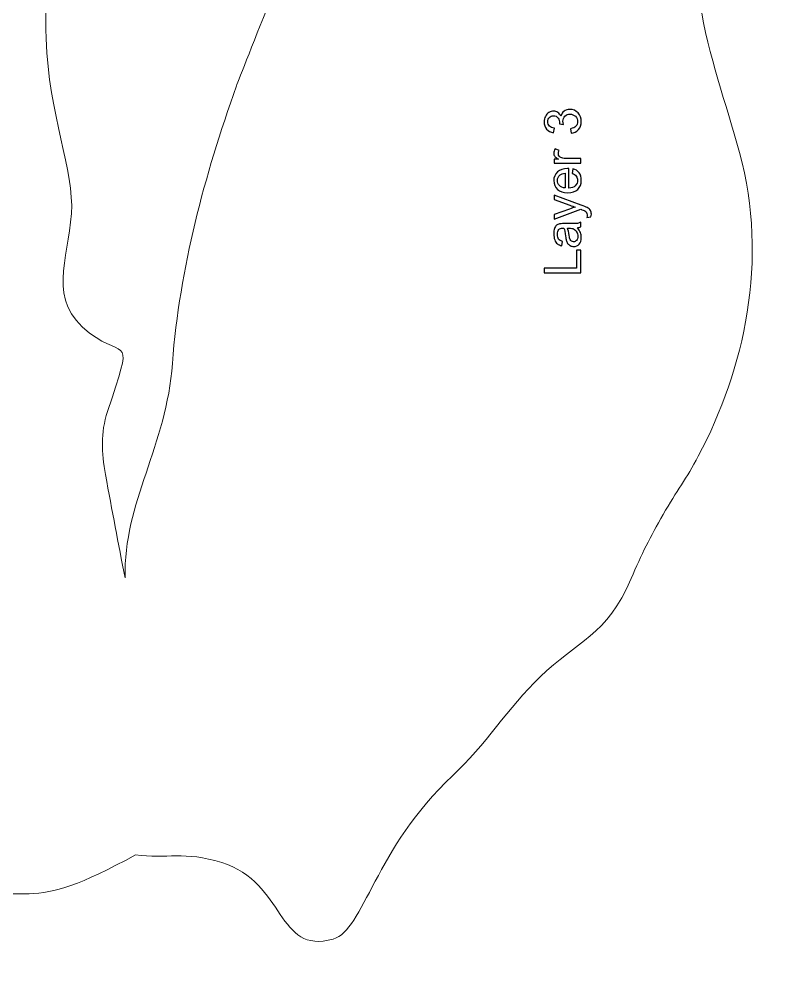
# Model space of a CAD drawing. Header units: millimetres. Extents: x -870 to 610, y 34 to 322.
# Drawn here: x 114.7 to 208.3, y 56.8 to 176.6 of the extents above; entities that cross this region are included whole.
import ezdxf

# ---------------------------------------------------------------- set-up
doc = ezdxf.new("R2010")
doc.units = ezdxf.units.MM
doc.header["$MEASUREMENT"] = 0
doc.layers.add('Layer 1', color=7, linetype='Continuous')

msp = doc.modelspace()

# ---------------------------------------------------------------- linework, layer by layer
at = {"layer": 'Layer 1', "lineweight": 18}
msp.add_open_spline([(133.8057, 133.6038), (133.121, 123.3013), (127.6995, 116.2765), (127.895, 106.8042), (127.895, 106.8042), (127.0567, 111.1114), (126.2748, 115.1675), (125.4636, 119.7073), (125.4636, 119.7073), (124.9622, 122.5121), (124.8176, 124.8404), (125.7139, 127.5812), (125.7139, 127.5812), (129.0024, 137.6385), (127.9985, 133.9512), (123.4723, 137.3941), (123.4723, 137.3941), (118.0443, 141.5227), (120.804, 146.5144), (121.2026, 152.3078), (121.2026, 152.3078), (121.5696, 157.6448), (118.3523, 164.5584), (118.0351, 174.191), (118.0351, 174.191), (117.6152, 186.9462), (120.2991, 190.7335), (122.064, 200.7011), (122.064, 200.7011), (122.2436, 201.7148), (122.2743, 202.5724), (122.4224, 203.2849), (122.4224, 203.2849), (122.4224, 203.2849), (122.4224, 203.2849), (122.4224, 203.2849), (122.4224, 203.2849), (122.4224, 203.2849), (123.111, 213.3631), (123.111, 213.3631), (123.111, 213.3631), (123.111, 213.3631), (121.2847, 223.0508), (121.2847, 223.0508), (121.2847, 223.0508), (121.2847, 223.0508), (117.9197, 236.632), (117.9197, 236.632), (117.9197, 236.632), (117.9197, 236.632), (116.4084, 242.2832), (116.4084, 242.2832), (116.4084, 242.2832), (116.4084, 242.2832), (113.0986, 254.09), (113.0986, 254.09), (113.0986, 254.09), (113.0986, 254.09), (109.8183, 263.8311), (109.8183, 263.8311), (109.8183, 263.8311), (109.8183, 263.8311), (108.6822, 267.3011), (108.6822, 267.3011), (108.6822, 267.3011), (108.6822, 267.3011), (105.7622, 275.524), (105.7622, 275.524), (105.7622, 275.524), (105.7263, 275.5242), (105.6907, 275.5246), (105.6555, 275.5255), (105.6555, 275.5255), (105.6555, 275.5255), (105.1626, 277.2123), (105.1626, 277.2123), (105.1626, 277.2123), (105.1626, 277.2123), (101.5348, 285.9051), (101.5348, 285.9051), (101.5348, 285.9051), (101.5348, 285.9051), (98.4409, 292.7057), (98.4409, 292.7057), (98.4409, 292.7057), (98.4409, 292.7057), (92.8967, 301.967), (92.8967, 301.967), (92.8967, 301.967), (87.7276, 308.1463), (92.8363, 311.4722), (80.5221, 310.8525), (80.5221, 310.8525), (76.1011, 310.6303), (71.9543, 310.1633), (68.1997, 308.9665), (68.1997, 308.9665), (59.5899, 306.2226), (56.0951, 302.8495), (51.5502, 297.3823), (51.5502, 297.3823), (47.3534, 292.334), (43.6603, 285.9762), (41.3244, 279.0347), (41.3244, 279.0347), (40.0211, 275.1621), (40.0182, 270.969), (39.7166, 266.6353), (39.7166, 266.6353), (39.7166, 266.6353), (36.1379, 241.8227), (36.1379, 241.8227), (36.1379, 241.8227), (35.3629, 237.4513), (34.0342, 234.3291), (33.137, 230.4496), (33.137, 230.4496), (31.8234, 224.7698), (36.6872, 224.9655), (34.425, 219.232), (34.425, 219.232), (32.6054, 214.6209), (31.4592, 214.1521), (32.8702, 208.1014), (32.8702, 208.1014), (35.176, 198.2126), (37.7958, 197.5994), (33.5698, 184.4262), (33.5698, 184.4262), (30.6848, 175.4336), (23.0211, 146.9372), (25.065, 137.0462), (25.065, 137.0462), (26.2399, 131.3612), (28.6308, 132.162), (30.9376, 128.8417), (30.9376, 128.8417), (34.7142, 123.406), (27.6314, 114.3626), (34.9407, 105.3242), (34.9407, 105.3242), (37.5355, 102.1153), (38.7209, 100.9283), (40.0488, 96.0215), (40.0488, 96.0215), (44.3195, 80.2401), (45.8876, 81.1332), (59.1211, 72.696), (59.1211, 72.696), (62.7684, 70.3709), (64.4222, 69.7153), (68.8675, 67.9955), (68.8675, 67.9955), (72.4486, 66.6101), (74.8467, 64.5661), (77.6769, 62.6516), (77.6769, 62.6516), (83.7224, 58.5625), (84.1678, 62.5717), (89.3413, 61.757), (89.3413, 61.757), (92.7521, 61.2198), (95.4666, 56.8343), (98.8747, 56.928), (98.8747, 56.928), (104.6176, 57.0859), (102.3762, 65.5052), (102.6145, 67.046), (102.6145, 67.046), (116.5669, 68.6046), (115.3039, 64.538), (129.1999, 72.1951), (129.1999, 72.1951), (133.1096, 71.6874), (135.3204, 72.6915), (139.9653, 71.244), (139.9653, 71.244), (148.017, 68.7348), (146.7535, 59.6511), (153.9033, 61.6847), (153.9033, 61.6847), (157.7063, 62.7666), (159.1087, 73.0302), (168.8055, 82.085), (168.8055, 82.085), (172.8457, 85.858), (175.7182, 90.5377), (179.7395, 94.4376), (179.7395, 94.4376), (184.3256, 98.8853), (188.0767, 99.5664), (191.1067, 106.7081), (191.1067, 106.7081), (192.4109, 109.7821), (193.4734, 111.8888), (195.0989, 114.7254), (195.0989, 114.7254), (196.8085, 117.7083), (198.033, 119.2277), (199.4898, 121.9972), (199.4898, 121.9972), (205.2761, 132.9991), (208.3036, 146.3755), (204.6388, 159.9483), (204.6388, 159.9483), (202.9522, 166.1941), (200.777, 171.9294), (199.708, 178.5937), (199.708, 178.5937), (196.656, 197.6192), (200.9448, 225.7342), (201.7049, 245.4792), (201.7049, 245.4792), (201.9907, 252.9054), (202.7041, 260.0579), (203.2337, 267.3389), (203.2337, 267.3389), (204.5508, 283.4768), (204.8241, 283.3313), (191.3004, 293.2873), (191.3004, 293.2873), (187.2158, 296.2943), (185.5594, 297.03), (180.7008, 297.7854), (180.7008, 297.7854), (179.2814, 298.006), (172.4558, 297.4143), (171.5516, 296.5829), (171.5516, 296.5829), (169.243, 294.4589), (170.6593, 294.8766), (173.7447, 293.6929), (173.7447, 293.6929), (175.7787, 292.9124), (177.4765, 292.1867), (179.4354, 291.2309), (179.4354, 291.2309), (178.621, 286.3127), (177.293, 283.7617), (177.1629, 278.5891), (177.1629, 278.5891), (177.0985, 276.0263), (176.8979, 273.4509), (176.805, 270.8818), (176.805, 270.8818), (176.4097, 256.4674), (176.0176, 251.5349), (170.9754, 237.8622), (170.9754, 237.8622), (169.191, 233.0238), (167.6179, 230.2569), (166.3034, 224.9022), (166.3034, 224.9022), (165.439, 221.381), (163.665, 217.1255), (162.5909, 213.3083), (162.5909, 213.3083), (161.9349, 210.9771), (159.3399, 206.8672), (158.1264, 204.425), (158.1264, 204.425), (156.1472, 200.4416), (151.4544, 193.7649), (150.4613, 190.2605), (150.4613, 190.2605), (150.525, 190.188), (142.3183, 169.6964), (141.8086, 168.2593), (141.8086, 168.2593), (137.7783, 156.8928), (134.7469, 145.6714), (133.8057, 133.6038)], degree=3, knots=[0, 0, 0, 0, 0.01449275, 0.01449275, 0.01449275, 0.01449275, 0.02898551, 0.02898551, 0.02898551, 0.02898551, 0.04347826, 0.04347826, 0.04347826, 0.04347826, 0.05797101, 0.05797101, 0.05797101, 0.05797101, 0.07246377, 0.07246377, 0.07246377, 0.07246377, 0.08695652, 0.08695652, 0.08695652, 0.08695652, 0.10144928, 0.10144928, 0.10144928, 0.10144928, 0.11594203, 0.11594203, 0.11594203, 0.11594203, 0.13043478, 0.13043478, 0.13043478, 0.13043478, 0.14492754, 0.14492754, 0.14492754, 0.14492754, 0.15942029, 0.15942029, 0.15942029, 0.15942029, 0.17391304, 0.17391304, 0.17391304, 0.17391304, 0.1884058, 0.1884058, 0.1884058, 0.1884058, 0.20289855, 0.20289855, 0.20289855, 0.20289855, 0.2173913, 0.2173913, 0.2173913, 0.2173913, 0.23188406, 0.23188406, 0.23188406, 0.23188406, 0.24637681, 0.24637681, 0.24637681, 0.24637681, 0.26086957, 0.26086957, 0.26086957, 0.26086957, 0.27536232, 0.27536232, 0.27536232, 0.27536232, 0.28985507, 0.28985507, 0.28985507, 0.28985507, 0.30434783, 0.30434783, 0.30434783, 0.30434783, 0.31884058, 0.31884058, 0.31884058, 0.31884058, 0.33333333, 0.33333333, 0.33333333, 0.33333333, 0.34782609, 0.34782609, 0.34782609, 0.34782609, 0.36231884, 0.36231884, 0.36231884, 0.36231884, 0.37681159, 0.37681159, 0.37681159, 0.37681159, 0.39130435, 0.39130435, 0.39130435, 0.39130435, 0.4057971, 0.4057971, 0.4057971, 0.4057971, 0.42028986, 0.42028986, 0.42028986, 0.42028986, 0.43478261, 0.43478261, 0.43478261, 0.43478261, 0.44927536, 0.44927536, 0.44927536, 0.44927536, 0.46376812, 0.46376812, 0.46376812, 0.46376812, 0.47826087, 0.47826087, 0.47826087, 0.47826087, 0.49275362, 0.49275362, 0.49275362, 0.49275362, 0.50724638, 0.50724638, 0.50724638, 0.50724638, 0.52173913, 0.52173913, 0.52173913, 0.52173913, 0.53623188, 0.53623188, 0.53623188, 0.53623188, 0.55072464, 0.55072464, 0.55072464, 0.55072464, 0.56521739, 0.56521739, 0.56521739, 0.56521739, 0.57971014, 0.57971014, 0.57971014, 0.57971014, 0.5942029, 0.5942029, 0.5942029, 0.5942029, 0.60869565, 0.60869565, 0.60869565, 0.60869565, 0.62318841, 0.62318841, 0.62318841, 0.62318841, 0.63768116, 0.63768116, 0.63768116, 0.63768116, 0.65217391, 0.65217391, 0.65217391, 0.65217391, 0.66666667, 0.66666667, 0.66666667, 0.66666667, 0.68115942, 0.68115942, 0.68115942, 0.68115942, 0.69565217, 0.69565217, 0.69565217, 0.69565217, 0.71014493, 0.71014493, 0.71014493, 0.71014493, 0.72463768, 0.72463768, 0.72463768, 0.72463768, 0.73913043, 0.73913043, 0.73913043, 0.73913043, 0.75362319, 0.75362319, 0.75362319, 0.75362319, 0.76811594, 0.76811594, 0.76811594, 0.76811594, 0.7826087, 0.7826087, 0.7826087, 0.7826087, 0.79710145, 0.79710145, 0.79710145, 0.79710145, 0.8115942, 0.8115942, 0.8115942, 0.8115942, 0.82608696, 0.82608696, 0.82608696, 0.82608696, 0.84057971, 0.84057971, 0.84057971, 0.84057971, 0.85507246, 0.85507246, 0.85507246, 0.85507246, 0.86956522, 0.86956522, 0.86956522, 0.86956522, 0.88405797, 0.88405797, 0.88405797, 0.88405797, 0.89855072, 0.89855072, 0.89855072, 0.89855072, 0.91304348, 0.91304348, 0.91304348, 0.91304348, 0.92753623, 0.92753623, 0.92753623, 0.92753623, 0.94202899, 0.94202899, 0.94202899, 0.94202899, 0.95652174, 0.95652174, 0.95652174, 0.95652174, 0.97101449, 0.97101449, 0.97101449, 0.97101449, 1, 1, 1, 1], dxfattribs=at)
at = {"layer": 'Layer 1'}
for points, knots in [([(183.6035, 162.3555), (183.6035, 162.3555), (183.5273, 162.9143), (183.5273, 162.9143), (183.5273, 162.9143), (183.8448, 162.9789), (184.0734, 163.0868), (184.2131, 163.2403), (184.2131, 163.2403), (184.3528, 163.3937), (184.4226, 163.5821), (184.4226, 163.8054), (184.4226, 163.8054), (184.4226, 164.07), (184.3316, 164.2933), (184.1496, 164.4732), (184.1496, 164.4732), (183.9676, 164.6531), (183.7421, 164.7431), (183.4733, 164.7431), (183.4733, 164.7431), (183.2172, 164.7431), (183.0055, 164.6595), (182.8383, 164.4912), (182.8383, 164.4912), (182.6722, 164.324), (182.5886, 164.1113), (182.5886, 163.852), (182.5886, 163.852), (182.5886, 163.7462), (182.6097, 163.6149), (182.651, 163.4572), (182.651, 163.4572), (182.651, 163.4572), (182.162, 163.5197), (182.162, 163.5197), (182.162, 163.5197), (182.1663, 163.5567), (182.1684, 163.5874), (182.1684, 163.6096), (182.1684, 163.6096), (182.1684, 163.8488), (182.106, 164.0626), (181.9821, 164.2542), (181.9821, 164.2542), (181.8583, 164.4447), (181.6678, 164.5399), (181.4106, 164.5399), (181.4106, 164.5399), (181.2064, 164.5399), (181.037, 164.4701), (180.9026, 164.3314), (180.9026, 164.3314), (180.7682, 164.1928), (180.7015, 164.0139), (180.7015, 163.7948), (180.7015, 163.7948), (180.7015, 163.5768), (180.7703, 163.3958), (180.9079, 163.2509), (180.9079, 163.2509), (181.0455, 163.1059), (181.2519, 163.0127), (181.527, 162.9715), (181.527, 162.9715), (181.527, 162.9715), (181.4254, 162.4127), (181.4254, 162.4127), (181.4254, 162.4127), (181.0508, 162.4814), (180.7598, 162.636), (180.5534, 162.8783), (180.5534, 162.8783), (180.347, 163.1196), (180.2443, 163.4212), (180.2443, 163.7811), (180.2443, 163.7811), (180.2443, 164.0287), (180.2973, 164.2573), (180.4042, 164.4658), (180.4042, 164.4658), (180.51, 164.6754), (180.655, 164.8352), (180.8381, 164.9452), (180.8381, 164.9452), (181.0222, 165.0564), (181.217, 165.1114), (181.4233, 165.1114), (181.4233, 165.1114), (181.6191, 165.1114), (181.7969, 165.0585), (181.9578, 164.9537), (181.9578, 164.9537), (182.1187, 164.8479), (182.2467, 164.6912), (182.342, 164.4849), (182.342, 164.4849), (182.4033, 164.7537), (182.5325, 164.9622), (182.7283, 165.1114), (182.7283, 165.1114), (182.923, 165.2596), (183.1685, 165.3337), (183.4617, 165.3337), (183.4617, 165.3337), (183.8586, 165.3337), (184.1962, 165.1887), (184.4724, 164.8997), (184.4724, 164.8997), (184.7486, 164.6098), (184.8862, 164.2436), (184.8862, 163.8012), (184.8862, 163.8012), (184.8862, 163.4022), (184.7677, 163.0709), (184.5295, 162.8074), (184.5295, 162.8074), (184.2914, 162.5428), (183.9824, 162.3925), (183.6035, 162.3555)], [0, 0, 0, 0, 0.03225806, 0.03225806, 0.03225806, 0.03225806, 0.06451613, 0.06451613, 0.06451613, 0.06451613, 0.09677419, 0.09677419, 0.09677419, 0.09677419, 0.12903226, 0.12903226, 0.12903226, 0.12903226, 0.16129032, 0.16129032, 0.16129032, 0.16129032, 0.19354839, 0.19354839, 0.19354839, 0.19354839, 0.22580645, 0.22580645, 0.22580645, 0.22580645, 0.25806452, 0.25806452, 0.25806452, 0.25806452, 0.29032258, 0.29032258, 0.29032258, 0.29032258, 0.32258065, 0.32258065, 0.32258065, 0.32258065, 0.35483871, 0.35483871, 0.35483871, 0.35483871, 0.38709677, 0.38709677, 0.38709677, 0.38709677, 0.41935484, 0.41935484, 0.41935484, 0.41935484, 0.4516129, 0.4516129, 0.4516129, 0.4516129, 0.48387097, 0.48387097, 0.48387097, 0.48387097, 0.51612903, 0.51612903, 0.51612903, 0.51612903, 0.5483871, 0.5483871, 0.5483871, 0.5483871, 0.58064516, 0.58064516, 0.58064516, 0.58064516, 0.61290323, 0.61290323, 0.61290323, 0.61290323, 0.64516129, 0.64516129, 0.64516129, 0.64516129, 0.67741935, 0.67741935, 0.67741935, 0.67741935, 0.70967742, 0.70967742, 0.70967742, 0.70967742, 0.74193548, 0.74193548, 0.74193548, 0.74193548, 0.77419355, 0.77419355, 0.77419355, 0.77419355, 0.80645161, 0.80645161, 0.80645161, 0.80645161, 0.83870968, 0.83870968, 0.83870968, 0.83870968, 0.87096774, 0.87096774, 0.87096774, 0.87096774, 0.90322581, 0.90322581, 0.90322581, 0.90322581, 0.93548387, 0.93548387, 0.93548387, 0.93548387, 1, 1, 1, 1]), ([(184.81, 158.6228), (184.81, 158.6228), (181.5143, 158.6228), (181.5143, 158.6228), (181.5143, 158.6228), (181.5143, 158.6228), (181.5143, 159.1244), (181.5143, 159.1244), (181.5143, 159.1244), (181.5143, 159.1244), (182.0192, 159.1244), (182.0192, 159.1244), (182.0192, 159.1244), (181.7853, 159.2525), (181.6308, 159.371), (181.5567, 159.48), (181.5567, 159.48), (181.4815, 159.589), (181.4445, 159.7086), (181.4445, 159.8388), (181.4445, 159.8388), (181.4445, 160.0272), (181.5038, 160.2187), (181.6212, 160.4135), (181.6212, 160.4135), (181.6212, 160.4135), (182.1366, 160.2145), (182.1366, 160.2145), (182.1366, 160.2145), (182.0604, 160.079), (182.0223, 159.9436), (182.0223, 159.8081), (182.0223, 159.8081), (182.0223, 159.6864), (182.0594, 159.5774), (182.1324, 159.4811), (182.1324, 159.4811), (182.2054, 159.3848), (182.307, 159.316), (182.4372, 159.2747), (182.4372, 159.2747), (182.6351, 159.2122), (182.8521, 159.1816), (183.0881, 159.1816), (183.0881, 159.1816), (183.0881, 159.1816), (184.81, 159.1816), (184.81, 159.1816), (184.81, 159.1816), (184.81, 159.1816), (184.81, 158.6228), (184.81, 158.6228)], [0, 0, 0, 0, 0.07142857, 0.07142857, 0.07142857, 0.07142857, 0.14285714, 0.14285714, 0.14285714, 0.14285714, 0.21428571, 0.21428571, 0.21428571, 0.21428571, 0.28571429, 0.28571429, 0.28571429, 0.28571429, 0.35714286, 0.35714286, 0.35714286, 0.35714286, 0.42857143, 0.42857143, 0.42857143, 0.42857143, 0.5, 0.5, 0.5, 0.5, 0.57142857, 0.57142857, 0.57142857, 0.57142857, 0.64285714, 0.64285714, 0.64285714, 0.64285714, 0.71428571, 0.71428571, 0.71428571, 0.71428571, 0.78571429, 0.78571429, 0.78571429, 0.78571429, 0.85714286, 0.85714286, 0.85714286, 0.85714286, 1, 1, 1, 1]), ([(183.7432, 157.3453), (183.7432, 157.3453), (183.8194, 157.9232), (183.8194, 157.9232), (183.8194, 157.9232), (184.1549, 157.8332), (184.4163, 157.6649), (184.6015, 157.4194), (184.6015, 157.4194), (184.7867, 157.1739), (184.8799, 156.8606), (184.8799, 156.4785), (184.8799, 156.4785), (184.8799, 155.998), (184.7317, 155.617), (184.4353, 155.3355), (184.4353, 155.3355), (184.1401, 155.054), (183.7241, 154.9133), (183.1897, 154.9133), (183.1897, 154.9133), (182.6372, 154.9133), (182.2076, 155.0551), (181.9028, 155.3398), (181.9028, 155.3398), (181.5969, 155.6245), (181.4445, 155.9938), (181.4445, 156.4478), (181.4445, 156.4478), (181.4445, 156.887), (181.5937, 157.2458), (181.8932, 157.5242), (181.8932, 157.5242), (182.1927, 157.8025), (182.614, 157.9422), (183.1569, 157.9422), (183.1569, 157.9422), (183.1897, 157.9422), (183.2394, 157.9411), (183.305, 157.939), (183.305, 157.939), (183.305, 157.939), (183.305, 155.4848), (183.305, 155.4848), (183.305, 155.4848), (183.6659, 155.5059), (183.9432, 155.6075), (184.1348, 155.7917), (184.1348, 155.7917), (184.3263, 155.9748), (184.4226, 156.2044), (184.4226, 156.4785), (184.4226, 156.4785), (184.4226, 156.6828), (184.3687, 156.8574), (184.2607, 157.0013), (184.2607, 157.0013), (184.1528, 157.1463), (183.9803, 157.2606), (183.7432, 157.3453)], [0, 0, 0, 0, 0.0625, 0.0625, 0.0625, 0.0625, 0.125, 0.125, 0.125, 0.125, 0.1875, 0.1875, 0.1875, 0.1875, 0.25, 0.25, 0.25, 0.25, 0.3125, 0.3125, 0.3125, 0.3125, 0.375, 0.375, 0.375, 0.375, 0.4375, 0.4375, 0.4375, 0.4375, 0.5, 0.5, 0.5, 0.5, 0.5625, 0.5625, 0.5625, 0.5625, 0.625, 0.625, 0.625, 0.625, 0.6875, 0.6875, 0.6875, 0.6875, 0.75, 0.75, 0.75, 0.75, 0.8125, 0.8125, 0.8125, 0.8125, 0.875, 0.875, 0.875, 0.875, 1, 1, 1, 1]), ([(182.8478, 155.5165), (182.8478, 155.5165), (182.8478, 157.3517), (182.8478, 157.3517), (182.8478, 157.3517), (182.5706, 157.3273), (182.3631, 157.2564), (182.2245, 157.141), (182.2245, 157.141), (182.0096, 156.9643), (181.9017, 156.7336), (181.9017, 156.451), (181.9017, 156.451), (181.9017, 156.1949), (181.9874, 155.9801), (182.1589, 155.8054), (182.1589, 155.8054), (182.3303, 155.6319), (182.56, 155.5356), (182.8478, 155.5165)], [0, 0, 0, 0, 0.16666667, 0.16666667, 0.16666667, 0.16666667, 0.33333333, 0.33333333, 0.33333333, 0.33333333, 0.5, 0.5, 0.5, 0.5, 0.66666667, 0.66666667, 0.66666667, 0.66666667, 1, 1, 1, 1]), ([(186.0768, 151.897), (186.0768, 151.897), (185.5604, 151.8335), (185.5604, 151.8335), (185.5604, 151.8335), (185.5932, 151.9563), (185.6101, 152.0621), (185.6101, 152.1531), (185.6101, 152.1531), (185.6101, 152.278), (185.5889, 152.3775), (185.5477, 152.4516), (185.5477, 152.4516), (185.5064, 152.5267), (185.4482, 152.5881), (185.3741, 152.6357), (185.3741, 152.6357), (185.318, 152.6706), (185.1794, 152.7278), (184.9571, 152.8061), (184.9571, 152.8061), (184.9264, 152.8167), (184.8809, 152.8326), (184.8206, 152.8559), (184.8206, 152.8559), (184.8206, 152.8559), (181.5143, 151.6049), (181.5143, 151.6049), (181.5143, 151.6049), (181.5143, 151.6049), (181.5143, 152.2018), (181.5143, 152.2018), (181.5143, 152.2018), (181.5143, 152.2018), (183.4172, 152.8897), (183.4172, 152.8897), (183.4172, 152.8897), (183.6585, 152.9797), (183.9115, 153.0591), (184.1782, 153.13), (184.1782, 153.13), (183.9273, 153.1945), (183.6797, 153.2707), (183.4363, 153.3596), (183.4363, 153.3596), (183.4363, 153.3596), (181.5143, 154.0624), (181.5143, 154.0624), (181.5143, 154.0624), (181.5143, 154.0624), (181.5143, 154.6201), (181.5143, 154.6201), (181.5143, 154.6201), (181.5143, 154.6201), (184.8672, 153.3744), (184.8672, 153.3744), (184.8672, 153.3744), (185.228, 153.24), (185.4757, 153.1353), (185.6122, 153.0601), (185.6122, 153.0601), (185.7953, 152.9606), (185.9297, 152.8463), (186.0154, 152.7183), (186.0154, 152.7183), (186.1012, 152.5892), (186.1435, 152.4357), (186.1435, 152.2579), (186.1435, 152.2579), (186.1435, 152.1499), (186.1213, 152.0293), (186.0768, 151.897)], [0, 0, 0, 0, 0.05263158, 0.05263158, 0.05263158, 0.05263158, 0.10526316, 0.10526316, 0.10526316, 0.10526316, 0.15789474, 0.15789474, 0.15789474, 0.15789474, 0.21052632, 0.21052632, 0.21052632, 0.21052632, 0.26315789, 0.26315789, 0.26315789, 0.26315789, 0.31578947, 0.31578947, 0.31578947, 0.31578947, 0.36842105, 0.36842105, 0.36842105, 0.36842105, 0.42105263, 0.42105263, 0.42105263, 0.42105263, 0.47368421, 0.47368421, 0.47368421, 0.47368421, 0.52631579, 0.52631579, 0.52631579, 0.52631579, 0.57894737, 0.57894737, 0.57894737, 0.57894737, 0.63157895, 0.63157895, 0.63157895, 0.63157895, 0.68421053, 0.68421053, 0.68421053, 0.68421053, 0.73684211, 0.73684211, 0.73684211, 0.73684211, 0.78947368, 0.78947368, 0.78947368, 0.78947368, 0.84210526, 0.84210526, 0.84210526, 0.84210526, 0.89473684, 0.89473684, 0.89473684, 0.89473684, 1, 1, 1, 1]), ([(184.3972, 150.5434), (184.574, 150.3359), (184.6978, 150.1359), (184.7708, 149.9443), (184.7708, 149.9443), (184.8439, 149.7528), (184.8799, 149.5475), (184.8799, 149.3273), (184.8799, 149.3273), (184.8799, 148.9654), (184.792, 148.687), (184.6153, 148.4923), (184.6153, 148.4923), (184.4396, 148.2976), (184.2142, 148.2002), (183.94, 148.2002), (183.94, 148.2002), (183.7792, 148.2002), (183.6321, 148.2372), (183.4987, 148.3103), (183.4987, 148.3103), (183.3654, 148.3844), (183.2595, 148.4807), (183.1791, 148.5992), (183.1791, 148.5992), (183.0987, 148.7188), (183.0373, 148.8521), (182.996, 149.0014), (182.996, 149.0014), (182.9674, 149.1114), (182.9399, 149.2776), (182.9124, 149.4988), (182.9124, 149.4988), (182.8595, 149.9496), (182.7949, 150.283), (182.7208, 150.4957), (182.7208, 150.4957), (182.6446, 150.4978), (182.596, 150.4989), (182.5759, 150.4989), (182.5759, 150.4989), (182.3494, 150.4989), (182.1896, 150.446), (182.0964, 150.3402), (182.0964, 150.3402), (181.9705, 150.1973), (181.908, 149.9846), (181.908, 149.703), (181.908, 149.703), (181.908, 149.4395), (181.9546, 149.2448), (182.0467, 149.1199), (182.0467, 149.1199), (182.1388, 148.994), (182.3028, 148.9019), (182.5367, 148.8416), (182.5367, 148.8416), (182.5367, 148.8416), (182.4605, 148.2955), (182.4605, 148.2955), (182.4605, 148.2955), (182.2266, 148.3452), (182.0372, 148.4267), (181.8932, 148.541), (181.8932, 148.541), (181.7493, 148.6553), (181.6392, 148.8204), (181.5609, 149.0363), (181.5609, 149.0363), (181.4837, 149.2511), (181.4445, 149.502), (181.4445, 149.7856), (181.4445, 149.7856), (181.4445, 150.0671), (181.4773, 150.2968), (181.544, 150.4735), (181.544, 150.4735), (181.6107, 150.6492), (181.6932, 150.7794), (181.7937, 150.8619), (181.7937, 150.8619), (181.8943, 150.9445), (182.0213, 151.0027), (182.1747, 151.0365), (182.1747, 151.0365), (182.27, 151.0545), (182.4414, 151.0641), (182.688, 151.0641), (182.688, 151.0641), (182.688, 151.0641), (183.4289, 151.0641), (183.4289, 151.0641), (183.4289, 151.0641), (183.9464, 151.0641), (184.2734, 151.0757), (184.4121, 151.099), (184.4121, 151.099), (184.5507, 151.1212), (184.683, 151.1678), (184.81, 151.2355), (184.81, 151.2355), (184.81, 151.2355), (184.81, 150.6513), (184.81, 150.6513), (184.81, 150.6513), (184.6925, 150.5952), (184.5549, 150.5592), (184.3972, 150.5434)], [0, 0, 0, 0, 0.03571429, 0.03571429, 0.03571429, 0.03571429, 0.07142857, 0.07142857, 0.07142857, 0.07142857, 0.10714286, 0.10714286, 0.10714286, 0.10714286, 0.14285714, 0.14285714, 0.14285714, 0.14285714, 0.17857143, 0.17857143, 0.17857143, 0.17857143, 0.21428571, 0.21428571, 0.21428571, 0.21428571, 0.25, 0.25, 0.25, 0.25, 0.28571429, 0.28571429, 0.28571429, 0.28571429, 0.32142857, 0.32142857, 0.32142857, 0.32142857, 0.35714286, 0.35714286, 0.35714286, 0.35714286, 0.39285714, 0.39285714, 0.39285714, 0.39285714, 0.42857143, 0.42857143, 0.42857143, 0.42857143, 0.46428571, 0.46428571, 0.46428571, 0.46428571, 0.5, 0.5, 0.5, 0.5, 0.53571429, 0.53571429, 0.53571429, 0.53571429, 0.57142857, 0.57142857, 0.57142857, 0.57142857, 0.60714286, 0.60714286, 0.60714286, 0.60714286, 0.64285714, 0.64285714, 0.64285714, 0.64285714, 0.67857143, 0.67857143, 0.67857143, 0.67857143, 0.71428571, 0.71428571, 0.71428571, 0.71428571, 0.75, 0.75, 0.75, 0.75, 0.78571429, 0.78571429, 0.78571429, 0.78571429, 0.82142857, 0.82142857, 0.82142857, 0.82142857, 0.85714286, 0.85714286, 0.85714286, 0.85714286, 0.89285714, 0.89285714, 0.89285714, 0.89285714, 0.92857143, 0.92857143, 0.92857143, 0.92857143, 1, 1, 1, 1]), ([(183.159, 150.4989), (183.2415, 150.2957), (183.3114, 149.9909), (183.3685, 149.5845), (183.3685, 149.5845), (183.4014, 149.3538), (183.4384, 149.1908), (183.4797, 149.0956), (183.4797, 149.0956), (183.5209, 149.0003), (183.5813, 148.9273), (183.6596, 148.8754), (183.6596, 148.8754), (183.739, 148.8236), (183.8268, 148.7971), (183.9242, 148.7971), (183.9242, 148.7971), (184.0713, 148.7971), (184.1951, 148.8532), (184.2935, 148.9664), (184.2935, 148.9664), (184.392, 149.0797), (184.4417, 149.2448), (184.4417, 149.4617), (184.4417, 149.4617), (184.4417, 149.6766), (184.3951, 149.8681), (184.3009, 150.0364), (184.3009, 150.0364), (184.2078, 150.2036), (184.0797, 150.3275), (183.9178, 150.4058), (183.9178, 150.4058), (183.7919, 150.4661), (183.6067, 150.4957), (183.3622, 150.4957), (183.3622, 150.4957), (183.3622, 150.4957), (183.159, 150.4989), (183.159, 150.4989)], [0, 0, 0, 0, 0.09090909, 0.09090909, 0.09090909, 0.09090909, 0.18181818, 0.18181818, 0.18181818, 0.18181818, 0.27272727, 0.27272727, 0.27272727, 0.27272727, 0.36363636, 0.36363636, 0.36363636, 0.36363636, 0.45454545, 0.45454545, 0.45454545, 0.45454545, 0.54545455, 0.54545455, 0.54545455, 0.54545455, 0.63636364, 0.63636364, 0.63636364, 0.63636364, 0.72727273, 0.72727273, 0.72727273, 0.72727273, 0.81818182, 0.81818182, 0.81818182, 0.81818182, 1, 1, 1, 1]), ([(184.81, 144.9035), (184.81, 144.9035), (180.2634, 144.9035), (180.2634, 144.9035), (180.2634, 144.9035), (180.2634, 144.9035), (180.2634, 145.5067), (180.2634, 145.5067), (180.2634, 145.5067), (180.2634, 145.5067), (184.2766, 145.5067), (184.2766, 145.5067), (184.2766, 145.5067), (184.2766, 145.5067), (184.2766, 147.7419), (184.2766, 147.7419), (184.2766, 147.7419), (184.2766, 147.7419), (184.81, 147.7419), (184.81, 147.7419), (184.81, 147.7419), (184.81, 147.7419), (184.81, 144.9035), (184.81, 144.9035)], [0, 0, 0, 0, 0.14285714, 0.14285714, 0.14285714, 0.14285714, 0.28571429, 0.28571429, 0.28571429, 0.28571429, 0.42857143, 0.42857143, 0.42857143, 0.42857143, 0.57142857, 0.57142857, 0.57142857, 0.57142857, 0.71428571, 0.71428571, 0.71428571, 0.71428571, 1, 1, 1, 1])]:
    msp.add_open_spline(points, degree=3, knots=knots, dxfattribs=at)

doc.saveas('drawing.dxf')
